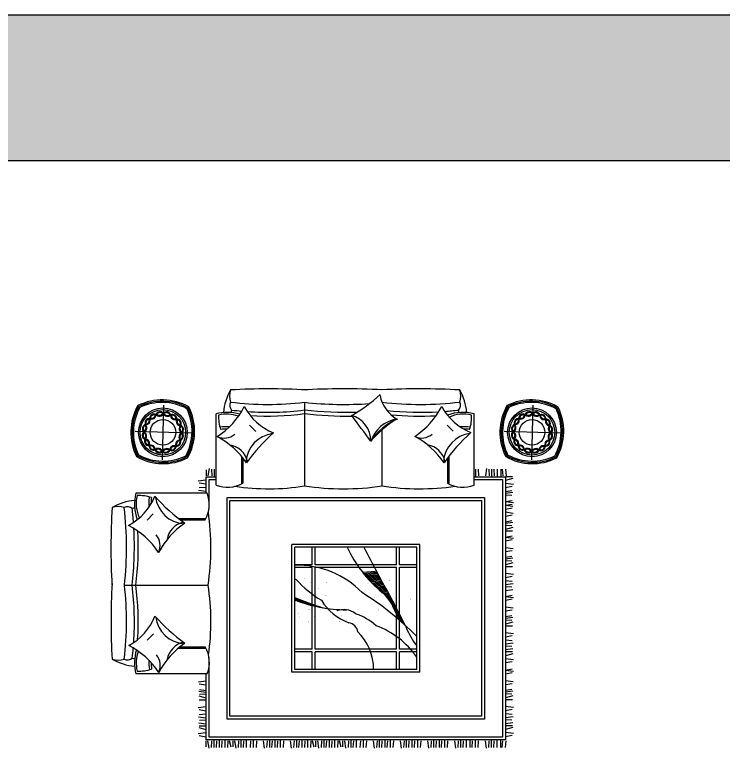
# Model space of a CAD drawing. Header units: millimetres. Extents: x -30782 to 40110, y 35885 to 73818.
# Drawn here: x -5443 to -349, y 68543 to 73818 of the extents above; entities that cross this region are included whole.
import ezdxf

# ---------------------------------------------------------------- set-up
doc = ezdxf.new("R2010")
doc.units = ezdxf.units.MM
doc.layers.add('www.cad-blocks.net', color=7, linetype='Continuous')

# ---------------------------------------------------------------- blocks, each defined once
blk = doc.blocks.new('A$C25EC1EFB')
h = blk.add_hatch()
h.set_pattern_fill('ANSI31', color=256, scale=2.508, angle=580.0000000000001, style=0)
h.set_pattern_definition([(94.99999999999984, (2801.512250582819, 4289.79602251789), (7.93259876143476, 0.6940124639253284), [])])
edge = h.paths.add_edge_path()
edge.add_ellipse((4084.490467177064, -2815.580363917667), major_axis=(-3872.164086890829, 3872.164086890829), ratio=0.9999999999995552, start_angle=340.89961915579806, end_angle=343.1548856703772, ccw=False)
edge.add_ellipse((1486.624568246823, 2293.159848771007), major_axis=(-194.6618757392839, 194.6618757392839), ratio=0.9999999999999246, start_angle=154.9056197196567, end_angle=183.4247301497224, ccw=False)
edge.add_ellipse((1687.117678346121, 1762.501521206774), major_axis=(-206.4950185728816, 206.4950185728816), ratio=0.999999999999898, start_angle=-23.55590952419274, end_angle=5.88660876198841)
edge.add_ellipse((823.8605303866298, 2467.162105106872), major_axis=(-581.4647167234576, 581.4647167234575), ratio=0.9999999999998493, start_angle=171.3363574034982, end_angle=185.736563008402, ccw=False)
edge.add_line((1311.102457978037, 1804.744006331188), (1311.102457978037, 1908.515397835807))
edge.add_ellipse((-1407.416444189095, 7084.924681207202), major_axis=(4134.341428234145, 4134.341428234145), ratio=0.9999999999998351, start_angle=252.7073165240144, end_angle=254.825524966218)
for p, q in [((317.5955949916479, 3231.219981357113), (307.6667150012017, 2827.177484563646)), ((117.9581545735291, 3031.926905659195), (509.9444769496131, 3022.294292298837)), ((631.390173815018, 2887.027849165279), (631.390173815018, 2837.065101766893)), ((645.0795442243489, 2888.982161353262), (659.578070331745, 2837.065101766893)), ((688.1038474819234, 2892.890785729214), (680.5546081906668, 2837.065101766893)), ((701.7933985184081, 2885.073657987356), (710.5281339450539, 2837.065101766893)), ((732.719883734937, 2882.204286455359), (741.0990492122601, 2836.15004242288)), ((744.6795541957126, 2888.067102009249), (751.895255557758, 2836.15004242288)), ((767.9214057730514, 2882.204286455359), (764.7430494098026, 2836.15004242288)), ((804.5489009072135, 2885.073657987356), (813.2836363338665, 2837.065101766893)), ((820.5056566457297, 2892.890785729214), (812.9564173544732, 2837.065101766893)), ((830.489018271599, 2885.073657987356), (839.2237536982593, 2837.065101766893)), ((844.7281230778335, 2890.021414197217), (837.4431630449781, 2836.15004242288)), ((858.8260332672307, 2884.158598643342), (867.5607686938984, 2836.15004242288)), ((894.9755861610774, 2890.936473541231), (887.690626128222, 2837.065101766893)), ((909.0734963504747, 2885.073657987356), (917.8082317771423, 2837.065101766893)), ((949.507840107568, 2883.119345799372), (957.8870055848911, 2837.065101766893)), ((961.4675105683436, 2888.982161353262), (968.683211930389, 2837.065101766893)), ((984.7093621456825, 2883.119345799372), (981.5310057824336, 2837.065101766893)), ((996.6690326064581, 2888.982161353262), (1011.167558713862, 2837.065101766893)), ((1023.822365107089, 2887.027849165279), (1023.822365107097, 2837.065101766893)), ((1059.561252837937, 2885.073657987356), (1068.29598826459, 2837.065101766893)), ((1075.518008576453, 2892.890785729214), (1067.968769285197, 2837.065101766893)), ((1085.501370202323, 2885.073657987356), (1094.236105628983, 2837.065101766893)), ((1149.987938091801, 2890.936473541231), (1142.702978058946, 2837.065101766893)), ((1164.085848281198, 2885.073657987356), (1172.820583707866, 2837.065101766893)), ((1204.520192038291, 2883.119345799372), (1212.899357515615, 2837.065101766893)), ((1216.479862499067, 2888.982161353262), (1223.695563861113, 2837.065101766893)), ((1239.721714076406, 2883.119345799372), (1236.543357713157, 2837.065101766893)), ((1251.681384537182, 2888.982161353262), (1266.179910644585, 2837.065101766893)), ((1278.834717037813, 2887.027849165279), (1278.83471703782, 2837.065101766893)), ((1335.548390704718, 2892.890785729214), (1327.999151413454, 2837.065101766893)), ((1349.237941741218, 2885.073657987356), (1357.972677167871, 2837.065101766893)), ((1384.439463779332, 2885.073657987356), (1381.126233840167, 2837.065101766893)), ((1402.040315111963, 2890.936473541231), (1409.52763688603, 2837.065101766893)), ((1426.2526619992, 2883.119345799372), (1423.074305635952, 2837.065101766893)), ((1443.853513331846, 2888.982161353262), (1451.069214693891, 2837.065101766893)), ((1485.909894853563, 2885.073657987356), (1494.644630280216, 2837.065101766893)), ((1501.866650592079, 2892.890785729214), (1494.317411300823, 2837.065101766893)), ((1511.850012217948, 2885.073657987356), (1520.584747644609, 2837.065101766893)), ((1576.336580107427, 2890.936473541231), (1569.051620074571, 2837.065101766893)), ((1590.434490296824, 2885.073657987356), (1599.169225723492, 2837.065101766893)), ((1630.868834053917, 2883.119345799372), (1639.247999531241, 2837.065101766893)), ((1642.828504514693, 2888.982161353262), (1650.044205876738, 2837.065101766893)), ((1666.070356092032, 2883.119345799372), (1662.891999728783, 2837.065101766893)), ((1678.030026552808, 2888.982161353262), (1692.528552660211, 2837.065101766893)), ((1705.183359053439, 2887.027849165279), (1705.183359053446, 2837.065101766893)), ((1761.897032720344, 2892.890785729214), (1754.34779342908, 2837.065101766893)), ((1775.586583756844, 2885.073657987356), (1784.321319183497, 2837.065101766893)), ((1810.788105794958, 2885.073657987356), (1807.474875855793, 2837.065101766893)), ((1828.388957127589, 2890.936473541231), (1835.876278901656, 2837.065101766893)), ((1852.601304014826, 2883.119345799372), (1849.422947651577, 2837.065101766893)), ((1870.202155347471, 2888.982161353262), (1877.417856709517, 2837.065101766893)), ((1891.714306976255, 2887.027849165279), (1891.714306976255, 2837.065101766893)), ((1905.403677385586, 2888.982161353262), (1919.902203492982, 2837.065101766893)), ((1948.427980643159, 2892.890785729214), (1940.878741351902, 2837.065101766893)), ((1962.117531679643, 2885.073657987356), (1970.852267106289, 2837.065101766893)), ((2015.857572578177, 2885.073657987356), (2024.592308004831, 2837.065101766893)), ((2031.814328316694, 2892.890785729214), (2024.265089025437, 2837.065101766893)), ((2041.797689942563, 2885.073657987356), (2050.532425369223, 2837.065101766893)), ((2106.284257832041, 2890.936473541231), (2098.999297799186, 2837.065101766893)), ((2120.382168021439, 2885.073657987356), (2129.116903448106, 2837.065101766893)), ((2160.816511778532, 2883.119345799372), (2169.195677255855, 2837.065101766893)), ((2172.776182239308, 2888.982161353262), (2179.991883601353, 2837.065101766893)), ((2196.018033816646, 2883.119345799372), (2192.839677453398, 2837.065101766893)), ((2207.977704277422, 2888.982161353262), (2222.476230384826, 2837.065101766893)), ((2235.131036778053, 2887.027849165279), (2235.131036778061, 2837.065101766893)), ((2291.844710444959, 2892.890785729214), (2284.295471153695, 2837.065101766893)), ((2305.534261481458, 2885.073657987356), (2314.268996908111, 2837.065101766893)), ((2340.735783519573, 2885.073657987356), (2337.422553580407, 2837.065101766893)), ((2358.336634852203, 2890.936473541231), (2365.823956626271, 2837.065101766893)), ((2382.548981739441, 2883.119345799372), (2379.370625376192, 2837.065101766893)), ((2400.149833072086, 2888.982161353262), (2407.365534434131, 2837.065101766893)), ((2421.66198470087, 2887.027849165279), (2421.66198470087, 2837.065101766893)), ((2435.351355110201, 2888.982161353262), (2449.849881217597, 2837.065101766893)), ((2478.375658367775, 2892.890785729214), (2470.826419076519, 2837.065101766893)), ((2492.06520940426, 2885.073657987356), (2500.799944830906, 2837.065101766893)), ((577.4890519529235, 2836.936244475415), (625.4976081733639, 2840.249474414588)), ((577.4890519529235, 2813.194849922736), (625.4976081733639, 2816.508079861909)), ((578.4283959861223, 2802.710657647047), (628.3911433845078, 2802.710657647047)), ((631.7592766263715, 2611.384835378944), (631.7592766263642, 2836.15004242288)), ((631.7592766263642, 2836.15004242288), (2524.304554552116, 2836.15004242288)), ((652.659276626373, 2611.384835378944), (652.659276626373, 2815.250042422886)), ((652.659276626373, 2815.250042422886), (2503.404554552122, 2815.250042422886)), ((2503.404554552122, 2815.250042422886), (2503.404554552122, 705.0140680284312)), ((2524.304554552116, 2836.15004242288), (2524.304554552116, 684.1140680284225)), ((2577.635435192373, 2802.710657647047), (2527.672687793987, 2802.710657647047)), ((2578.574779225564, 2836.936244475415), (2530.566223005124, 2840.249474414588)), ((2578.574779225564, 2813.194849922736), (2530.566223005124, 2816.508079861895)), ((577.4890519529235, 2752.144911700663), (625.4976081733639, 2755.458141639836)), ((578.4283959861223, 2775.577635301153), (628.3911433845078, 2775.577635301153)), ((2577.635435192373, 2775.577635301153), (2527.672687793987, 2775.577635301153)), ((2578.574779225564, 2752.144911700663), (2530.566223005124, 2755.458141639836)), ((571.6262363990336, 2699.054774001932), (625.4976081733639, 2691.56745222785)), ((577.4890519529235, 2716.655625334541), (625.4976081733639, 2719.968855273713)), ((578.4283959861223, 2735.993497111231), (628.3911433845078, 2735.993497111231)), ((2577.635435192373, 2735.993497111231), (2527.672687793987, 2735.993497111231)), ((2578.574779225564, 2716.655625334541), (2530.566223005124, 2719.968855273713)), ((2584.437594779462, 2699.054774001932), (2530.566223005124, 2691.56745222785)), ((577.4890519529235, 2640.217478394574), (625.4976081733639, 2643.530708333732)), ((782.2392766263674, 834.594068028433), (782.2392766263674, 2685.670042422884)), ((782.2392766263674, 2685.670042422884), (2373.82455455212, 2685.670042422884)), ((803.1392766263689, 855.4940680284271), (803.1392766263689, 2664.77004242289)), ((803.1392766263689, 2664.77004242289), (2352.924554552119, 2664.770042422875)), ((2352.924554552119, 2664.770042422875), (2352.924554552119, 855.4940680284271)), ((2373.82455455212, 2685.670042422884), (2373.82455455212, 834.594068028433)), ((2578.574779225564, 2640.217478394574), (2530.566223005124, 2643.530708333732)), ((692.3034891433799, 2611.384835378944), (179.5334957905307, 2611.384835378958)), ((578.4283959861223, 2620.426176498651), (628.3911433845078, 2620.426176498651)), ((2577.635435192373, 2620.426176498651), (2527.672687793987, 2620.426176498651)), ((2578.574779225564, 2596.993452898176), (2530.566223005124, 2600.306682837334)), ((2577.635435192373, 2581.514517398078), (2527.672687793987, 2581.514517398078)), ((2577.635435192373, 2555.119914909323), (2527.672687793987, 2555.119914909323)), ((2578.574779225564, 2531.687191308833), (2530.566223005124, 2535.000421248005)), ((2577.635435192373, 2515.5357767194), (2527.672687793987, 2515.5357767194)), ((2578.574779225564, 2496.19790494271), (2530.566223005124, 2499.511134881883)), ((2584.437594779462, 2478.597053610101), (2530.566223005124, 2471.109731836019)), ((2577.635435192373, 2399.968456106821), (2527.672687793987, 2399.968456106821)), ((2578.574779225564, 2419.759758002729), (2530.566223005124, 2423.072987941901)), ((2578.574779225564, 2376.535732506331), (2530.566223005124, 2379.848962445518)), ((2577.635435192373, 2361.056797006248), (2527.672687793987, 2361.056797006248)), ((2577.635435192373, 2321.472658816325), (2527.672687793987, 2321.472658816325)), ((2578.574779225564, 2337.624073405757), (2530.566223005124, 2340.937303344916)), ((2578.574779225564, 2302.134787039635), (2530.566223005124, 2305.448016978808)), ((2584.437594779462, 2284.533935707012), (2530.566223005124, 2277.046613932944)), ((1118.231915589249, 2219.932055225661), (1118.231915589242, 1300.332055225655)), ((2037.831915589246, 2219.932055225647), (1118.231915589249, 2219.932055225661)), ((2037.831915589246, 2219.932055225647), (2037.831915589246, 1300.332055225655)), ((2578.574779225564, 2225.696640099653), (2530.566223005124, 2229.009870038812)), ((2016.931915589244, 2199.032055225638), (1139.131915589243, 2199.032055225638)), ((1139.131915589243, 2199.032055225638), (1139.131915589243, 1321.232055225664)), ((1264.531915589245, 2199.032055225638), (1264.531915589245, 2073.632055225629)), ((1285.431915589246, 2199.032055225638), (1285.431915589246, 2073.632055225629)), ((1870.631915589243, 2199.032055225638), (1870.631915589243, 2073.632055225644)), ((1891.531915589245, 2199.032055225638), (1891.531915589245, 2073.632055225644)), ((2016.931915589244, 2199.032055225638), (2016.931915589244, 1321.23205522565)), ((2577.635435192373, 2205.905338203745), (2527.672687793987, 2205.905338203745)), ((2577.635435192373, 2165.079528967944), (2527.672687793987, 2165.079528967944)), ((2578.574779225564, 2182.472614603255), (2530.566223005124, 2185.785844542428)), ((2577.635435192373, 2125.495390778036), (2527.672687793987, 2125.495390778036)), ((2578.574779225564, 2141.646805367454), (2530.566223005124, 2144.960035306627)), ((1264.531915589245, 2073.632055225629), (1139.131915589243, 2073.632055225644)), ((1870.631915589243, 2073.632055225644), (1285.431915589246, 2073.632055225629)), ((2016.931915589244, 2073.632055225658), (1891.531915589245, 2073.632055225644)), ((2578.574779225564, 2106.157519001346), (2530.566223005124, 2109.470748940505)), ((2584.437594779462, 2088.556667668723), (2530.566223005124, 2081.069345894641)), ((1264.531915589245, 2052.732055225635), (1139.131915589243, 2052.732055225664)), ((1264.531915589245, 2052.732055225635), (1264.531915589245, 1467.532055225653)), ((1870.631915589243, 2052.73205522565), (1285.431915589246, 2052.732055225635)), ((1285.431915589246, 2052.732055225635), (1285.431915589246, 1467.532055225653)), ((1870.631915589243, 2052.73205522565), (1870.631915589243, 1467.532055225653)), ((1891.531915589245, 2052.73205522565), (1891.531915589245, 1467.532055225653)), ((2016.931915589244, 2052.73205522565), (1891.531915589245, 2052.73205522565)), ((2577.635435192373, 2009.928070165442), (2527.672687793987, 2009.928070165442)), ((2578.574779225564, 2029.71937206135), (2530.566223005124, 2033.032602000523)), ((2577.635435192373, 1971.016411064869), (2527.672687793987, 1971.016411064869)), ((2578.574779225564, 1986.495346564967), (2530.566223005124, 1989.80857650414)), ((295.215244063229, 1948.444262769866), (698.1955948366831, 1948.444262769866)), ((2577.635435192373, 1931.432272874947), (2527.672687793987, 1931.432272874947)), ((2578.574779225564, 1947.583687464379), (2530.566223005124, 1950.896917403552)), ((2578.574779225564, 1912.094401098257), (2530.566223005124, 1915.407631037429)), ((2584.437594779454, 1894.493549765633), (2530.566223005124, 1887.006227991566)), ((2577.635435192373, 1815.864952262367), (2527.672687793987, 1815.864952262367)), ((2578.574779225564, 1835.656254158275), (2530.566223005124, 1838.969484097433)), ((2578.574779225564, 1792.432228661877), (2530.566223005124, 1795.74545860105)), ((2577.635435192373, 1765.828830553168), (2527.672687793987, 1765.828830553168)), ((2578.574779225564, 1742.396106952678), (2530.566223005124, 1745.70933689185)), ((2577.635435192373, 1726.244692363245), (2527.672687793987, 1726.244692363245)), ((2578.574779225564, 1706.906820586555), (2530.566223005124, 1710.220050525728)), ((2584.437594779454, 1689.305969253932), (2530.566223005124, 1681.818647479864)), ((2574.666154849634, 1667.793636998009), (2530.566223005124, 1667.793636998009)), ((2576.62046703761, 1655.014366791271), (2530.566223005124, 1642.153109532454)), ((2577.635435192373, 1610.677371750666), (2527.672687793987, 1610.677371750666)), ((2578.574779225564, 1630.468673646574), (2530.566223005124, 1633.781903585732)), ((2578.574779225564, 1587.244648150176), (2530.566223005124, 1590.557878089348)), ((2577.635435192373, 1571.765712650078), (2527.672687793987, 1571.765712650078)), ((2577.635435192373, 1532.18157446017), (2527.672687793987, 1532.18157446017)), ((2578.574779225564, 1548.332989049588), (2530.566223005124, 1551.646218988761)), ((1562.013830635669, 1463.617987770158), (1560.470927201475, 1481.253454721162)), ((1565.849127400865, 1480.689699283357), (1564.688483608976, 1493.955918529544)), ((1569.58961247749, 1498.845113355761), (1568.886649074042, 1506.88002182413)), ((1573.215999468996, 1518.30467450877), (1573.064505181503, 1520.03626213839)), ((2578.574779225564, 1512.84370268348), (2530.566223005124, 1516.156932622638)), ((2584.437594779454, 1495.242851350857), (2530.566223005124, 1487.755529576774)), ((1264.531915589245, 1467.532055225667), (1139.131915589243, 1467.532055225667)), ((1264.531915589245, 1446.632055225658), (1139.131915589243, 1446.632055225658)), ((1264.531915589245, 1446.632055225658), (1264.531915589245, 1321.23205522565)), ((1870.631915589243, 1467.532055225653), (1285.431915589246, 1467.532055225667)), ((1870.631915589243, 1446.632055225658), (1285.431915589246, 1446.632055225658)), ((1285.431915589246, 1446.632055225658), (1285.431915589246, 1321.23205522565)), ((1545.9666700701, 1403.400455801595), (1543.422872825397, 1432.476191356145)), ((1550.066663663807, 1417.446668720506), (1547.710096352946, 1444.382356338589)), ((1554.112776362645, 1432.108743085912), (1551.980974986758, 1456.47534431141)), ((1558.098049746683, 1447.466214001492), (1556.234828786708, 1468.762927025651)), ((1870.631915589243, 1446.632055225658), (1870.631915589243, 1321.23205522565)), ((2016.931915589244, 1467.532055225653), (1891.531915589245, 1467.532055225653)), ((1891.531915589245, 1446.632055225658), (1891.531915589245, 1321.23205522565)), ((2016.931915589244, 1446.632055225658), (1891.531915589245, 1446.632055225658)), ((2574.666154849634, 1473.730519094934), (2530.566223005124, 1473.730519094934)), ((2576.62046703761, 1460.951248888181), (2530.566223005124, 1448.089991629378)), ((2578.574779225564, 1436.405555743484), (2530.566223005124, 1439.718785682657)), ((96.56375242233662, 1391.350530609569), (178.0746753955264, 1391.350530609569)), ((178.0746753955264, 1391.350530609569), (697.7232225588759, 1391.350530609539)), ((1524.828260129872, 1340.466816335822), (1521.762395858636, 1375.50980530923)), ((1529.128590691436, 1352.223167233933), (1526.122610320157, 1386.58168009873)), ((1533.395763262031, 1364.358515703112), (1530.469269874078, 1397.808488191054)), ((1537.626860969483, 1376.906201744794), (1534.801885985626, 1409.195813564198)), ((1541.818491434993, 1389.905000426101), (1539.119938526574, 1420.749601311116)), ((2577.635435192373, 1416.614253847591), (2527.672687793987, 1416.614253847591)), ((2577.635435192373, 1374.823554733659), (2527.672687793987, 1374.823554733659)), ((2578.574779225564, 1393.181530247086), (2530.566223005124, 1396.494760186259)), ((2016.931915589244, 1321.23205522565), (1139.131915589243, 1321.232055225664)), ((1499.866693724727, 1321.232055225664), (1499.773196894175, 1322.300728889044)), ((1505.195571714308, 1321.23205522565), (1504.194793856486, 1332.670998484005)), ((1510.524449703889, 1321.232055225664), (1508.604887871583, 1343.172747367375)), ((1515.85332769347, 1321.232055225664), (1513.003113907138, 1353.810147877557)), ((1520.497301609701, 1329.060544606509), (1517.389086063931, 1364.587610862924)), ((2577.635435192373, 1335.239416543736), (2527.672687793987, 1335.239416543736)), ((2578.574779225564, 1351.390831133169), (2530.566223005124, 1354.704061072342)), ((2578.574779225564, 1315.901544767046), (2530.566223005124, 1319.214774706219)), ((2037.831915589246, 1300.332055225655), (1118.231915589242, 1300.332055225655)), ((2584.437594779454, 1298.300693434438), (2530.566223005124, 1290.813371660341)), ((2577.635435192373, 1219.672095931157), (2527.672687793987, 1219.672095931157)), ((2578.574779225564, 1239.463397827065), (2530.566223005124, 1242.776627766238)), ((2577.635435192373, 1180.760436830569), (2527.672687793987, 1180.760436830569)), ((2578.574779225564, 1196.239372330667), (2530.566223005124, 1199.55260226984)), ((2578.574779225564, 1157.327713230094), (2530.566223005124, 1160.640943169252)), ((2577.635435192373, 1141.176298640661), (2527.672687793987, 1141.176298640661)), ((2578.574779225564, 1121.838426863971), (2530.566223005124, 1125.151656803129)), ((2584.437594779454, 1104.237575531348), (2530.566223005124, 1096.75025375728)), ((2577.635435192373, 1025.608978028082), (2527.672687793987, 1025.608978028082)), ((2578.574779225564, 1045.400279923975), (2530.566223005124, 1048.713509863148)), ((2578.574779225564, 1002.176254427577), (2530.566223005124, 1005.489484366764)), ((2577.635435192373, 975.5728563188677), (2527.672687793987, 975.5728563188677)), ((2578.574779225564, 952.1401327183776), (2530.566223005124, 955.4533626575503)), ((2577.635435192373, 935.9887181289596), (2527.672687793987, 935.9887181289596)), ((2578.574779225564, 916.6508463522696), (2530.566223005124, 919.9640762914278)), ((2584.437594779454, 899.0499950196463), (2530.566223005124, 891.5626732455639)), ((2352.924554552119, 855.4940680284271), (803.1392766263689, 855.4940680284271)), ((2574.666154849634, 877.5376627637233), (2530.566223005124, 877.5376627637233)), ((2576.62046703761, 864.7583925569852), (2530.566223005124, 851.897135298168)), ((2373.82455455212, 834.594068028433), (782.2392766263674, 834.594068028433)), ((2577.635435192373, 820.4213975163657), (2527.672687793987, 820.4213975163657)), ((2578.574779225564, 840.2126994122737), (2530.566223005124, 843.5259293514464)), ((2578.574779225564, 796.9886739158756), (2530.566223005124, 800.3019038550628)), ((692.3034891433799, 755.403141836221), (179.5334957905307, 755.403141836221)), ((578.4283959861223, 741.9256002258699), (628.3911433845078, 741.9256002258699)), ((631.7592766263715, 684.1140680284225), (631.7592766263715, 755.4031418362065)), ((652.6592766263657, 705.0140680284312), (652.6592766263657, 755.403141836221)), ((2577.635435192373, 781.5097384157925), (2527.672687793987, 781.5097384157925)), ((2577.635435192373, 741.9256002258699), (2527.672687793987, 741.9256002258699)), ((2578.574779225564, 758.0770148153024), (2530.566223005124, 761.3902447544606)), ((571.6262363990336, 704.9868771165566), (625.4976081733639, 697.4995553424742)), ((577.4890519529235, 722.5877284491798), (625.4976081733639, 725.9009583883526)), ((860.7261038871166, 705.0140680284312), (652.6592766263657, 705.0140680284312)), ((748.7809110632825, 692.29789009253), (748.7809110632752, 179.5278967396807)), ((1411.721483672338, 178.5414486224836), (1411.72148367236, 698.1899957858186)), ((2503.404554552122, 705.0140680284312), (1932.490745753996, 705.0140680284312)), ((2047.668872445676, 692.7702623703299), (2047.668872445669, 180.0002690174661)), ((2578.574779225564, 722.5877284491798), (2530.566223005124, 725.900958388338)), ((2584.437594779454, 704.9868771165566), (2530.566223005124, 697.4995553424742)), ((581.3976763288538, 683.4745448606336), (625.4976081733639, 683.4745448606336)), ((748.7809110632825, 684.1140680284225), (631.7592766263715, 684.1140680284225)), ((661.4278893405954, 627.3733247221026), (653.8786500493316, 683.1990086844235)), ((675.1174403770947, 635.1904524639613), (683.8521758037405, 683.1990086844235)), ((710.3189624152092, 635.1904524639613), (707.0057324760364, 683.1990086844235)), ((727.9198137478397, 629.3276369100713), (735.4071355219075, 683.1990086844235)), ((2524.304554552116, 684.1140680284225), (2047.668872445676, 684.1140680284225)), ((2106.284257832041, 629.3276369100713), (2098.999297799186, 683.1990086844235)), ((2120.382168021439, 635.1904524639613), (2129.116903448099, 683.1990086844235)), ((2160.816511778532, 637.1447646519446), (2169.195677255848, 683.1990086844235)), ((2172.776182239308, 631.2819490980546), (2179.991883601353, 683.1990086844235)), ((2196.018033816646, 637.1447646519446), (2192.839677453398, 683.1990086844235)), ((2207.977704277422, 631.2819490980546), (2222.476230384818, 683.1990086844235)), ((2235.131036778053, 633.2362612860234), (2235.131036778061, 683.1990086844235)), ((2291.844710444959, 627.3733247221026), (2284.295471153695, 683.1990086844235)), ((2305.534261481458, 635.1904524639613), (2314.268996908111, 683.1990086844235)), ((2340.735783519573, 635.1904524639613), (2337.422553580407, 683.1990086844235)), ((2358.336634852203, 629.3276369100713), (2365.823956626271, 683.1990086844235)), ((2382.548981739441, 637.1447646519446), (2379.370625376192, 683.1990086844235)), ((2400.149833072079, 631.2819490980546), (2407.365534434131, 683.1990086844235)), ((2421.66198470087, 633.2362612860234), (2421.66198470087, 683.1990086844235)), ((2435.351355110193, 631.2819490980546), (2449.849881217597, 683.1990086844235)), ((2478.375658367768, 627.3733247221026), (2470.826419076511, 683.1990086844235)), ((2492.065209404253, 635.1904524639613), (2500.799944830906, 683.1990086844235)), ((2574.666154849634, 683.4745448606336), (2530.566223005124, 683.4745448606336)), ((317.5955949916479, 577.5656340500936), (307.6667150012017, 173.5231372566268)), ((117.9581545735291, 378.2725583521751), (509.9444769496131, 368.6399449918172)), ((1411.721483672338, 97.0305256492793), (1411.721483672338, 178.5414486224836))]:
    blk.add_line(p, q)
at = {"linetype": 'Continuous'}
for p, q in [((260.1263754639749, 2416.008756119314), (304.7479648114258, 2460.672138615999)), ((485.793215835949, 2428.108270674471), (677.7791130337155, 2428.108270674471)), ((497.6695522999962, 2418.947027564289), (677.7791130337155, 2418.947027564289)), ((261.0862426389085, 996.092857266216), (305.7078319863813, 1040.75623976293)), ((484.9045735572308, 938.6797065407081), (677.7791130337155, 938.6797065407081)), ((496.0354289729821, 947.8409496508757), (677.7791130337155, 947.8409496508757)), ((932.057475767755, 485.7876167851136), (932.0574757677623, 677.7735139828656)), ((941.2187188779444, 497.6639532491608), (941.2187188779517, 677.7735139828656)), ((1855.231064631016, 496.5022021999393), (1855.231064631016, 678.2458862606654)), ((1864.392307741191, 485.3713467841808), (1864.392307741191, 678.2458862606654)), ((944.1569903229192, 260.1207764131323), (899.4936078262272, 304.7423657605905)), ((1806.979157015698, 261.5530158658585), (1762.315774518969, 306.1746052133312))]:
    blk.add_line(p, q, dxfattribs=at)
at = {"const_width": 2.09}
for points in [[(1511.151005801041, 2155.427417849518, -1), (1511.151005801041, 2153.337417849521, -1)], [(1749.963977974703, 2129.419879811459, -1), (1749.963977974703, 2127.329879811463, -1)], [(1378.464403896922, 2001.982938292022, -1), (1378.464403896922, 1999.892938292025, -1)], [(1378.464403896922, 2000.937938292023, -1), (1378.464403896922, 1998.847938292027, -1)], [(1472.141222166467, 1950.101574691951, -1), (1472.141222166467, 1948.011574691955, -1)], [(1589.664228032883, 1926.272639169089, -1), (1589.664228032883, 1924.182639169077, -1)], [(1396.649697045645, 1848.538458734525, -1), (1396.649697045645, 1846.448458734529, -1)], [(1498.485842016862, 1893.112440112549, -1), (1498.485842016862, 1891.022440112552, -1)], [(1677.799055322534, 1835.246250902906, -1), (1677.799055322534, 1833.15625090291, -1)], [(1661.635412078193, 1692.493220240234, -1), (1661.635412078193, 1690.403220240223, -1)], [(1682.418605074026, 1710.698501999876, -1), (1682.418605074026, 1708.608501999865, -1)], [(1632.519993189891, 1660.01154033171, -1), (1632.519993189891, 1657.921540331714, -1)], [(1672.027005685612, 1645.679651771738, -1), (1672.027005685612, 1643.589651771741, -1)], [(1390.689109610934, 1549.797216376151, -1), (1390.689109610934, 1547.707216376155, -1)], [(1484.978268723158, 1546.850996961155, -1), (1484.978268723158, 1544.760996961159, -1)], [(1435.398901256181, 1495.038386561348, -1), (1435.398901256181, 1492.948386561351, -1)], [(1519.878047569999, 1513.762184183615, -1), (1519.878047569999, 1511.672184183619, -1)], [(1394.744337709579, 1434.839303017281, -1), (1394.744337709579, 1432.74930301727, -1)], [(1587.165183262217, 1425.044445944841, -1), (1587.165183262217, 1422.954445944844, -1)], [(1638.254319235255, 1463.626875239403, -1), (1638.254319235255, 1461.536875239392, -1)], [(1365.392005141164, 1392.394905260015, -1), (1365.392005141164, 1390.304905260018, -1)], [(1675.222175186444, 1421.779486743348, -1), (1675.222175186444, 1419.689486743351, -1)], [(1675.788258493603, 1422.657879986356, -1), (1675.788258493603, 1420.567879986345, -1)], [(1370.896625781812, 1333.067117625229, -1), (1370.896625781812, 1330.977117625232, -1)], [(1613.584636758898, 1347.361959619193, -1), (1613.584636758898, 1345.271959619196, -1)], [(1639.675595830262, 1353.891867756152, -1), (1639.675595830262, 1351.801867756156, -1)]]:
    blk.add_lwpolyline(points, format="xyb", close=True, dxfattribs=at)
for centre, radius in [((312.7783746963923, 3027.233248900498), 175.3148329503735), ((312.7783746963923, 3027.233248900498), 163.2405281737083), ((312.7783746963923, 3027.233248900498), 91.75760778478207), ((312.7783746963923, 3027.233248900498), 91.75760778478207), ((312.7783746963923, 373.5789015934788), 175.3148329503735), ((312.7783746963923, 373.5789015934788), 163.2405281737083), ((312.7783746963923, 373.5789015934788), 91.75760778478207), ((312.7783746963923, 373.5789015934788), 91.75760778478207)]:
    blk.add_circle(centre, radius)
for centre, radius, start, end in [((304.5060052362624, 2865.501903824777), 389.4856216215981, 60.51981844412024, 116.664792315698), ((468.7739130891368, 3021.890057497432), 389.4856216216182, 150.5198184440689, 206.6647923151856), ((292.7483643607866, 3142.924906735971), 32.81996572270785, 41.65706611607042, 157.9877419721566), ((292.7483643607866, 3142.924906735971), 27.09223599297813, 49.53860713232503, 150.106200956097), ((338.5463388277367, 3141.783556762537), 32.81996572270785, 19.15706611564963, 135.4877419728042), ((346.1448848678137, 3175.562546198875), 32.81996572270785, 199.1570661156496, 315.4877419728042), ((338.5463388277367, 3141.783556762537), 27.09223599297813, 27.03860713130998, 127.6062009564518), ((148.1178515636002, 3029.769811677652), 389.4856216216128, 330.5198184440689, 26.66479231518558), ((216.8086627786706, 3094.876248547203), 32.81996572270785, 86.65706611574215, 202.9877419731066), ((188.5087834891474, 3114.823049329723), 32.81996572270785, 266.6570661157422, 22.98774197310666), ((216.8086627786706, 3094.876248547203), 27.09223599297813, 94.53860713211644, 195.1062009565991), ((188.5087834891474, 3114.823049329723), 27.09223599297813, 274.5386071321165, 15.10620095659911), ((249.9997773948071, 3126.453250551473), 32.81996572270785, 64.15706611601946, 180.4877419729195), ((231.4874083348714, 3155.711586475598), 32.81996572270785, 244.1570661160195, 0.4877419729194888), ((249.9997773948071, 3126.453250551473), 27.09223599297813, 72.0386071320924, 172.6062009563628), ((231.4874083348714, 3155.711586475598), 27.09223599297813, 252.0386071320924, 352.6062009563628), ((286.8418459047189, 3177.040461384684), 32.81996572270785, 221.6570661160704, 337.9877419721565), ((286.8418459047189, 3177.040461384684), 27.09223599297813, 229.5386071323251, 330.106200956097), ((346.1448848678137, 3175.562546198875), 27.09223599297813, 207.03860713131, 307.6062009564517), ((400.3681751255808, 3151.502840107794), 32.81996572270785, 176.6570661157543, 292.9877419724642), ((380.4213743429809, 3123.202960818257), 32.81996572270785, 356.6570661157543, 112.9877419724641), ((380.4213743429809, 3123.202960818257), 27.09223599297813, 4.538607132124712, 105.1062009564985), ((400.3681751255808, 3151.502840107794), 27.09223599297813, 184.5386071321247, 285.1062009564985), ((441.2567122714627, 3108.524215261983), 32.81996572270785, 154.1570661158802, 270.4877419729204), ((411.9983763473301, 3090.011846202084), 32.81996572270785, 334.1570661158802, 90.48774197292038), ((441.2567122714627, 3108.524215261983), 27.09223599297813, 162.0386071315967, 262.6062009563761), ((411.9983763473301, 3090.011846202084), 27.09223599297813, 342.0386071315967, 82.60620095637617), ((198.228066834361, 3053.001213031959), 32.81996572270785, 109.1570661156154, 225.4877419725107), ((198.228066834361, 3053.001213031959), 27.09223599297813, 117.0386071317287, 217.6062009569093), ((164.4490773980597, 3060.599759072014), 32.81996572270785, 289.1570661156155, 45.48774197251071), ((164.4490773980597, 3060.599759072014), 27.09223599297813, 297.0386071317287, 37.60620095690924), ((462.5855871805707, 3053.169777692201), 32.81996572270785, 131.6570661153347, 247.9877419725821), ((462.5855871805707, 3053.169777692201), 27.09223599297813, 139.5386071315111, 240.1062009565103), ((428.4700325318499, 3047.263259236141), 32.81996572270785, 311.6570661153347, 67.9877419725821), ((428.4700325318499, 3047.263259236141), 27.09223599297813, 319.5386071315111, 60.10620095651037), ((197.0867168608984, 3007.203238564958), 32.81996572270785, 131.6570661153347, 247.9877419725821), ((197.0867168608984, 3007.203238564958), 27.09223599297813, 139.5386071315111, 240.1062009565103), ((162.9711622121777, 3001.296720108883), 32.81996572270785, 311.6570661153347, 67.9877419725821), ((162.9711622121777, 3001.296720108883), 27.09223599297813, 319.5386071315111, 60.10620095651037), ((461.1076719946304, 2993.866738729143), 32.81996572270785, 109.1570661156154, 225.4877419725107), ((461.1076719946304, 2993.866738729143), 27.09223599297813, 117.0386071317287, 217.6062009569093), ((427.3286825583218, 3001.465284769183), 32.81996572270785, 289.1570661156155, 45.48774197251071), ((427.3286825583218, 3001.465284769183), 27.09223599297813, 297.0386071317287, 37.60620095690924), ((213.5583730454182, 2964.454651598957), 32.81996572270785, 154.1570661158802, 270.4877419729204), ((184.3000371212856, 2945.942282539014), 32.81996572270785, 334.1570661158802, 90.48774197292038), ((213.5583730454182, 2964.454651598957), 27.09223599297813, 162.0386071315967, 262.6062009563761), ((184.3000371212856, 2945.942282539014), 27.09223599297813, 342.0386071315967, 82.60620095637617), ((437.0479659035136, 2939.643448471506), 32.81996572270785, 86.65706611574215, 202.9877419731066), ((408.7480866139831, 2959.590249254084), 32.81996572270785, 266.6570661157422, 22.98774197310666), ((437.0479659035136, 2939.643448471506), 27.09223599297813, 94.53860713211644, 195.1062009565991), ((408.7480866139831, 2959.590249254084), 27.09223599297813, 274.5386071321165, 15.10620095659911), ((245.1353750497019, 2931.2635369829), 32.81996572270785, 176.6570661157543, 292.9877419724642), ((225.1885742671675, 2902.963657693363), 32.81996572270785, 356.6570661157543, 112.9877419724641), ((225.1885742671675, 2902.963657693363), 27.09223599297813, 4.538607132124712, 105.1062009564985), ((245.1353750497019, 2931.2635369829), 27.09223599297813, 184.5386071321247, 285.1062009564985), ((279.4118645249127, 2878.903951602297), 32.81996572270785, 19.15706611564963, 135.4877419728042), ((287.0104105649825, 2912.682941038634), 32.81996572270785, 199.1570661156496, 315.4877419728042), ((279.4118645249127, 2878.903951602297), 27.09223599297813, 27.03860713130998, 127.6062009564518), ((338.7149034880658, 2877.426036416531), 32.81996572270785, 41.65706611607042, 157.9877419721566), ((338.7149034880658, 2877.426036416531), 27.09223599297813, 49.53860713232503, 150.106200956097), ((394.0693410578406, 2898.754911325472), 32.81996572270785, 64.15706611601946, 180.4877419729195), ((375.5569719979121, 2928.013247249612), 32.81996572270785, 244.1570661160195, 0.4877419729194888), ((394.0693410578406, 2898.754911325472), 27.09223599297813, 72.0386071320924, 172.6062009563628), ((375.5569719979121, 2928.013247249612), 27.09223599297813, 252.0386071320924, 352.6062009563628), ((287.0104105649825, 2912.682941038634), 27.09223599297813, 207.03860713131, 307.6062009564517), ((332.8083850320272, 2911.541591065259), 32.81996572270785, 221.6570661160704, 337.9877419721565), ((332.8083850320272, 2911.541591065259), 27.09223599297813, 229.5386071323251, 330.106200956097), ((312.3857594164747, 3186.157965350321), 389.4856216216215, 240.5198184441202, 296.664792315698), ((-66.97791102347219, 2741.235739154399), 411.4538102731095, 297.9946594870945, 338.1762138793085), ((485.6849424807897, 2530.614528687969), 316.6268320175827, 165.2207135339349, 200.5803261067808), ((1283.508809838853, 3449.962053271382), 1296.354628148881, 221.6592367374925, 234.5116366288277), ((480.3582111107698, 2530.614528687969), 226.8141162345917, 330.506127768573, 20.86136247484521), ((195.6843466176888, 2185.033945401934), 372.842184662441, 93.92554538864675, 120.1803651628055), ((4996.65887399418, 2220.360220203445), 4996.658984712837, 176.7074856531787, 183.1195518594664), ((-2360.095909598071, 2220.36177111102), 2472.008696990425, 353.6847648439718, 6.666476208462051), ((-1103.410099498577, 2219.652800483374), 1821.904813317624, 351.4391390897871, 8.07806386477066), ((-122.8084356441159, 1883.397110391328), 553.6612235346786, 32.89311831868918, 63.277755047611), ((872.457620158626, 1897.897328879502), 602.6484764389724, 124.5216399525099, 151.6492334142083), ((3333.68451552435, 627.3607967675853), 2209.541648790861, 134.6725360764692, 147.7436105193565), ((2287.848786312694, 1688.392912899486), 624.2670274309789, 125.1781643370385, 159.5766212149077), ((1462.653166443046, 2709.567626046373), 640.2705249755662, 292.8904712152515, 307.0626715443762), ((4084.490467176722, -2815.580363917798), 5476.066967415319, 115.6772969660199, 118.1548856704495), ((1486.624568246802, 2293.159848771022), 275.2934647474958, 289.9056197197872, 318.4247301496574), ((-0.6177152241561998, 2184.48465062114), 253.9477150983728, 280.7511909839713, 329.0494423525058), ((908.7840328066177, 2490.587393829039), 818.7709283277208, 212.2985283174918, 229.5205449398777), ((-2476.242387987366, 8989.86383017015), 8031.077363206627, 296.7547849003873, 299.6814985470403), ((1687.117678346143, 1762.501521206774), 292.0280558282651, 111.4440904757719, 140.8866087620124), ((5189.15042258727, 1671.336334253319), 5189.150533471169, 176.9388687943686, 183.2308528880728), ((-839.4520402920298, 1128.346231058596), 1194.536584156627, 30.28757816154475, 42.47600852879705), ((-1180.980868497192, 1671.490592317998), 1899.475589715449, 351.5189182688073, 8.383916999333403), ((751.7750952702208, 2534.062472635524), 920.4881034674245, 294.8861636343854, 320.3521788954757), ((2051.740526511305, 1602.642054351665), 462.5051862275706, 138.9735804164881, 160.2295429731453), ((-2542.961442119571, 1676.42080975687), 2654.87444461591, 353.8359141254732, 3.941589238157162), ((6758.791727714808, -6953.703300457077), 10887.73917538406, 125.8822296803706, 127.0946183806769), ((2014.166362558564, 1518.11684064872), 370.3125627779616, 89.60713639418468, 136.3509345096815), ((1916.655318256047, 1341.313739382756), 648.3552410927683, 134.1383379809644, 181.6847040310654), ((1726.67177394053, 1673.30152591681), 139.6326613666137, 142.0948538523169, 200.8895128689713), ((1752.222980010354, 1704.369846744921), 69.61106324809847, 94.95105755802923, 174.8766543317414), ((576.7142338831854, 1693.940106953196), 1011.861440092256, 338.386783207812, 0.001091743039890851), ((1322.831429736014, 1838.987718223034), 381.1559142689087, 301.1293017828129, 340.1644872338225), ((792.9020607460498, 1960.337764563381), 853.7319657820957, 312.6112985239825, 328.3781661717325), ((-408.4163850434979, 2142.027900565321), 2076.810081976652, 336.720335489885, 342.6666348099279), ((4495.264646208692, 1131.636235892503), 4495.264757303411, 176.5286646489921, 183.4713353510079), ((-2103.057569686191, 1131.043567661029), 2214.970355475213, 352.9568681005381, 6.749091233589737), ((-903.4661616481953, 1132.604370050169), 1621.960856402422, 351.4376268635095, 9.179428766552546), ((1307.752931048004, 1350.181809599417), 65.70312471435534, 333.8568999860387, 343.9551289370007), ((-66.01804384855313, 1321.319840301301), 411.4538102731095, 297.9946594870945, 338.1762138793085), ((1284.46867701378, 2030.046154418269), 1296.354628148881, 221.6592367374925, 234.5116366288277), ((-121.8485684691896, 463.4812115382447), 553.6612235346786, 32.89311831868918, 63.277755047611), ((873.4174873335451, 477.9814300264043), 602.6484764389724, 124.5216399525099, 151.6492334142083), ((485.6849424807824, 836.1734485271663), 316.6268320175827, 163.4758498436011, 194.7792864660651), ((480.3582111107626, 836.1734485271663), 226.8141162345917, 339.1386375251548, 29.49387223142695), ((195.6843466176888, 1181.754031813245), 372.842184662441, 239.8196348371945, 266.0744546113532), ((829.5512177542569, 480.3526120599345), 226.8141162345917, 60.50612776871507, 110.8613624749055), ((1140.512945958866, -1103.415698549412), 1821.904813317624, 81.43913909021488, 98.0780638646821), ((1670.467644231738, -902.9993884212236), 1621.960856402422, 81.43762686347847, 99.17942876656919), ((1966.898565754724, 480.8249843377198), 226.8141162345917, 69.13863752509452, 119.4938722312849), ((304.5060052362624, 211.8475565177578), 389.4856216215981, 60.51981844412024, 116.664792315698), ((468.7739130891368, 368.2357101904126), 389.4856216216182, 150.5198184440689, 206.6647923151856), ((148.1178515636002, 376.1154643706323), 389.4856216216128, 330.5198184440689, 26.66479231518558), ((-89.79630682914103, 1283.503210788018), 1296.354628148881, 311.6592367379425, 324.5116366281615), ((1462.268417562738, 872.4520211077979), 602.6484764389724, 214.5216399527676, 241.6492334140671), ((773.0258598636301, 1284.93545024073), 1296.354628148881, 311.6592367379425, 324.5116366281615), ((2325.0905842555, 873.8842605605096), 602.6484764389724, 214.5216399527676, 241.6492334140671), ((249.9997773948071, 472.798903244453), 32.81996572270785, 64.15706611601946, 180.4877419729195), ((231.4874083348714, 502.0572391685782), 32.81996572270785, 244.1570661160195, 0.4877419729194888), ((249.9997773948071, 472.798903244453), 27.09223599297813, 72.0386071320924, 172.6062009563628), ((231.4874083348714, 502.0572391685782), 27.09223599297813, 252.0386071320924, 352.6062009563628), ((292.7483643607866, 489.2705594289509), 32.81996572270785, 41.65706611607042, 157.9877419721566), ((286.8418459047189, 523.3861140776644), 32.81996572270785, 221.6570661160704, 337.9877419721565), ((292.7483643607866, 489.2705594289509), 27.09223599297813, 49.53860713232503, 150.106200956097), ((286.8418459047189, 523.3861140776644), 27.09223599297813, 229.5386071323251, 330.106200956097), ((338.5463388277367, 488.1292094555174), 32.81996572270785, 19.15706611564963, 135.4877419728042), ((346.1448848678137, 521.9081988918551), 32.81996572270785, 199.1570661156496, 315.4877419728042), ((338.5463388277367, 488.1292094555174), 27.09223599297813, 27.03860713130998, 127.6062009564518), ((346.1448848678137, 521.9081988918551), 27.09223599297813, 207.03860713131, 307.6062009564517), ((400.3681751255808, 497.8484928007747), 32.81996572270785, 176.6570661157543, 292.9877419724642), ((380.4213743429809, 469.5486135112369), 32.81996572270785, 356.6570661157543, 112.9877419724641), ((380.4213743429809, 469.5486135112369), 27.09223599297813, 4.538607132124712, 105.1062009564985), ((400.3681751255808, 497.8484928007747), 27.09223599297813, 184.5386071321247, 285.1062009564985), ((198.228066834361, 399.3468657249396), 32.81996572270785, 109.1570661156154, 225.4877419725107), ((198.228066834361, 399.3468657249396), 27.09223599297813, 117.0386071317287, 217.6062009569093), ((164.4490773980597, 406.9454117649948), 32.81996572270785, 289.1570661156155, 45.48774197251071), ((164.4490773980597, 406.9454117649948), 27.09223599297813, 297.0386071317287, 37.60620095690924), ((216.8086627786706, 441.2219012401838), 32.81996572270785, 86.65706611574215, 202.9877419731066), ((188.5087834891474, 461.1687020227037), 32.81996572270785, 266.6570661157422, 22.98774197310666), ((216.8086627786706, 441.2219012401838), 27.09223599297813, 94.53860713211644, 195.1062009565991), ((188.5087834891474, 461.1687020227037), 27.09223599297813, 274.5386071321165, 15.10620095659911), ((441.2567122714627, 454.8698679549634), 32.81996572270785, 154.1570661158802, 270.4877419729204), ((411.9983763473301, 436.3574988950641), 32.81996572270785, 334.1570661158802, 90.48774197292038), ((441.2567122714627, 454.8698679549634), 27.09223599297813, 162.0386071315967, 262.6062009563761), ((411.9983763473301, 436.3574988950641), 27.09223599297813, 342.0386071315967, 82.60620095637617), ((462.5855871805707, 399.5154303851814), 32.81996572270785, 131.6570661153347, 247.9877419725821), ((428.4700325318499, 393.6089119291209), 32.81996572270785, 311.6570661153347, 67.9877419725821), ((197.0867168608984, 353.5488912579385), 32.81996572270785, 131.6570661153347, 247.9877419725821), ((197.0867168608984, 353.5488912579385), 27.09223599297813, 139.5386071315111, 240.1062009565103), ((162.9711622121777, 347.6423728018635), 32.81996572270785, 311.6570661153347, 67.9877419725821), ((162.9711622121777, 347.6423728018635), 27.09223599297813, 319.5386071315111, 60.10620095651037), ((461.1076719946304, 340.2123914221229), 32.81996572270785, 109.1570661156154, 225.4877419725107), ((462.5855871805707, 399.5154303851814), 27.09223599297813, 139.5386071315111, 240.1062009565103), ((427.3286825583218, 347.8109374621636), 32.81996572270785, 289.1570661156155, 45.48774197251071), ((428.4700325318499, 393.6089119291209), 27.09223599297813, 319.5386071315111, 60.10620095651037), ((213.5583730454182, 310.8003042919372), 32.81996572270785, 154.1570661158802, 270.4877419729204), ((184.3000371212856, 292.2879352319942), 32.81996572270785, 334.1570661158802, 90.48774197292038), ((213.5583730454182, 310.8003042919372), 27.09223599297813, 162.0386071315967, 262.6062009563761), ((184.3000371212856, 292.2879352319942), 27.09223599297813, 342.0386071315967, 82.60620095637617), ((437.0479659035136, 285.9891011644868), 32.81996572270785, 86.65706611574215, 202.9877419731066), ((408.7480866139831, 305.9359019470648), 32.81996572270785, 266.6570661157422, 22.98774197310666), ((461.1076719946304, 340.2123914221229), 27.09223599297813, 117.0386071317287, 217.6062009569093), ((427.3286825583218, 347.8109374621636), 27.09223599297813, 297.0386071317287, 37.60620095690924), ((1476.768636050912, -122.814034694944), 553.6612235346786, 122.8931183194097, 153.2777550472848), ((2339.59080274366, -121.3817952422323), 553.6612235346786, 122.8931183194097, 153.2777550472848), ((245.1353750497019, 277.6091896758808), 32.81996572270785, 176.6570661157543, 292.9877419724642), ((225.1885742671675, 249.309310386343), 32.81996572270785, 356.6570661157543, 112.9877419724641), ((225.1885742671675, 249.309310386343), 27.09223599297813, 4.538607132124712, 105.1062009564985), ((245.1353750497019, 277.6091896758808), 27.09223599297813, 184.5386071321247, 285.1062009564985), ((394.0693410578406, 245.1005640184521), 32.81996572270785, 64.15706611601946, 180.4877419729195), ((375.5569719979121, 274.358899942592), 32.81996572270785, 244.1570661160195, 0.4877419729194888), ((394.0693410578406, 245.1005640184521), 27.09223599297813, 72.0386071320924, 172.6062009563628), ((375.5569719979121, 274.358899942592), 27.09223599297813, 252.0386071320924, 352.6062009563628), ((437.0479659035136, 285.9891011644868), 27.09223599297813, 94.53860713211644, 195.1062009565991), ((408.7480866139831, 305.9359019470648), 27.09223599297813, 274.5386071321165, 15.10620095659911), ((618.9300072878341, -66.98351007430028), 411.4538102731095, 27.99465948751157, 68.1762138793665), ((1481.752173980598, -65.55127062158863), 411.4538102731095, 27.99465948751157, 68.1762138793665), ((279.4118645249127, 225.2496042952771), 32.81996572270785, 19.15706611564963, 135.4877419728042), ((287.0104105649825, 259.0285937316148), 32.81996572270785, 199.1570661156496, 315.4877419728042), ((279.4118645249127, 225.2496042952771), 27.09223599297813, 27.03860713130998, 127.6062009564518), ((287.0104105649825, 259.0285937316148), 27.09223599297813, 207.03860713131, 307.6062009564517), ((338.7149034880658, 223.7716891095115), 32.81996572270785, 41.65706611607042, 157.9877419721566), ((332.8083850320272, 257.8872437582395), 32.81996572270785, 221.6570661160704, 337.9877419721565), ((338.7149034880658, 223.7716891095115), 27.09223599297813, 49.53860713232503, 150.106200956097), ((332.8083850320272, 257.8872437582395), 27.09223599297813, 229.5386071323251, 330.106200956097), ((312.3857594164747, 532.5036180433017), 389.4856216216215, 240.5198184441202, 296.664792315698), ((829.5512177542569, 485.6793434299543), 316.6268320175827, 255.2207135339615, 290.5803261072686), ((1175.131801040307, 195.6787475668607), 372.842184662441, 183.9255453890698, 210.1803651628055), ((1966.898565754724, 486.1517157077396), 316.6268320175827, 253.4758498435309, 284.7792864660386), ((1621.317982468661, 196.151119844646), 372.842184662441, 329.8196348371945, 356.0744546109302), ((1139.803975331213, -2360.101508648899), 2472.008696990425, 83.68476484354599, 96.66647620806009), ((1672.028446620878, -2102.590796459226), 2214.970355475213, 82.95686810056368, 96.74909123360197), ((1139.805526238788, 4996.653274943332), 4996.658984712837, 266.7074856531846, 273.1195518594664), ((1671.435778389403, 4495.731419435651), 4495.264757303411, 266.5286646494081, 273.4713353505918)]:
    blk.add_arc(centre, radius, start, end)
at = {"linetype": 'Continuous'}
for centre, radius, start, end in [((304.5060052362624, 2865.501903824777), 380.3212540540306, 60.94048126723747, 116.2441294929665), ((304.5060052362624, 2865.501903824777), 371.156886486463, 61.38295794671981, 115.8016528138426), ((468.7739130891368, 3021.890057497432), 380.3212540540507, 150.940481267197, 206.2441294932469), ((468.7739130891368, 3021.890057497432), 371.1568864864831, 151.3829579460627, 205.8016528138911), ((148.1178515636002, 3029.769811677652), 371.1568864864776, 331.3829579460627, 25.80165281389105), ((148.1178515636002, 3029.769811677652), 380.3212540540452, 330.940481267197, 26.24412949324692), ((312.3857594164747, 3186.157965350321), 380.321254054054, 240.9404812672375, 296.2441294929664), ((312.3857594164747, 3186.157965350321), 371.1568864864865, 241.3829579467198, 295.8016528138426), ((418.6501303724453, 2535.610501958414), 237.4397884308417, 166.1700435477292, 205.7780897744892), ((204.339334419632, 2318.693444448676), 274.156688468779, 71.51504750021564, 93.39711909964328), ((497.8312535542154, 2538.16598036026), 225.8008880027097, 168.6738781631475, 187.0247756611674), ((598.0274163895829, 2538.727136571622), 309.3592482736565, 172.5749152310043, 180.8047485918571), ((540.2630908703159, 2611.491247017526), 221.9945356540506, 187.5079417690746, 265.9655471801888), ((51.72331663881232, 2379.511204224975), 135.0162301971975, 71.21591897210322, 108.7840810278968), ((117.6290057528549, 2460.596579721278), 51.84314058293742, 47.65613945501248, 115.6360597975106), ((170.0372764724398, 2463.430468606362), 39.55947945866067, 89.66938794367343, 116.2356847377325), ((-2188.900113372523, 2225.452933450542), 2357.364478536592, 4.231825415872696, 6.661489045370559), ((554.2118058471042, 2252.446735564743), 152.6841219625501, 102.5229511726574, 171.0221639720541), ((-2188.900113372523, 2225.452933450542), 2357.364478536592, 354.1380716214208, 3.186339755773679), ((-1934.092949295291, 2222.16245300974), 2130.205316173485, 354.3366119699191, 3.122340433890638), ((236.6502300063748, 2234.140918228608), 116.724496395002, 334.6012084837302, 40.54519748807014), ((605.8689457633682, 2221.784951912334), 421.3897690928941, 202.7175797507866, 237.1449020849582), ((453.6099681309151, 2096.170622020225), 240.7975200416083, 190.0700186547298, 251.513634063623), ((371.9425472902603, 1681.276073594003), 186.5981164301189, 88.3676044124178, 165.4240521520288), ((-2506.397899627385, 1689.565239908428), 2674.862814158766, 353.5989091821727, 1.753625510809247), ((-2326.042400942924, 1692.457594399231), 2522.155386940687, 353.1433999362063, 0.9352784211903267), ((-1942.059593270771, 1126.570840005043), 2110.523956920629, 356.0103517824921, 7.207139134266309), ((-1679.127574485507, 1131.881667123445), 1875.239794821453, 355.979905590025, 7.953287269012241), ((541.2229580452349, 1191.575348164413), 221.9945356540506, 187.5079417690746, 265.9655471801888), ((555.1716730220232, 832.530836711645), 152.6841219625501, 102.5229511726574, 171.0221639720541), ((-1942.059593270771, 1126.570840005043), 2110.523956920629, 352.959262168444, 354.9261967154591), ((418.6501303724381, 831.1774752567508), 237.4397884308417, 159.0286918999472, 193.8299564522708), ((51.72331663881232, 987.2767729902043), 135.0162301971975, 251.2159189721032, 288.7840810278967), ((117.6290057528549, 906.191397493887), 51.84314058293742, 244.3639402024894, 312.3438605449875), ((170.0372764724325, 903.3575086087876), 39.55947945866067, 243.7643152622675, 270.3306120563266), ((497.8312535542154, 828.6219968549049), 225.8008880027097, 174.2072358022056, 191.3261218368525), ((237.6100971813012, 814.2250193755099), 116.724496395002, 334.6012084837302, 40.54519748807014), ((598.0274163895756, 828.0608406435422), 309.3592482736565, 178.732558296228, 187.4250847689957), ((204.339334419632, 1048.094532766489), 274.156688468779, 266.6028809003567, 288.4849524997844), ((304.5060052362624, 211.8475565177578), 380.3212540540306, 60.94048126723747, 116.2441294929665), ((304.5060052362624, 211.8475565177578), 371.156886486463, 61.38295794671981, 115.8016528138426), ((468.7739130891368, 368.2357101904126), 380.3212540540507, 150.940481267197, 206.2441294932469), ((468.7739130891368, 368.2357101904126), 371.1568864864831, 151.3829579460627, 205.8016528138911), ((148.1178515636002, 376.1154643706323), 371.1568864864776, 331.3829579460627, 25.80165281389105), ((148.1178515636002, 376.1154643706323), 380.3212540540452, 330.940481267197, 26.24412949324692), ((748.6744994247147, 540.2574918194805), 221.9945356540506, 277.5079417686749, 355.9655471801815), ((1107.71901087749, 554.2062067962761), 152.6841219625501, 192.5229511730869, 261.0221639720215), ((1611.496666117486, 541.6897312721921), 221.9945356540506, 277.5079417686749, 355.9655471801815), ((1970.54117757026, 555.6384462489732), 152.6841219625501, 192.5229511730869, 261.0221639720215), ((1126.024828213625, 236.6446309555395), 116.724496395002, 64.60120848363607, 130.5451974888049), ((1988.846994906402, 238.0768704082657), 116.724496395002, 64.60120848363607, 130.5451974888049), ((1041.47230199355, 204.3337353688039), 274.156688468779, 161.5150475002156, 183.3971191000656), ((821.9997660819736, 497.8256545033873), 225.8008880027097, 258.6738781626161, 277.0247756611928), ((821.4386098706109, 598.0218173387475), 309.3592482736565, 262.5749152314042, 270.8047485918586), ((1974.450017426992, 498.2980267811872), 225.8008880027097, 264.2072358022266, 281.3261218373839), ((1975.011173638355, 598.4941896165474), 309.3592482736565, 268.7325582962258, 277.4250847685958), ((1754.977481515411, 204.8061076465892), 274.156688468779, 356.6028808999343, 18.48495249978436), ((312.3857594164747, 532.5036180433017), 380.321254054054, 240.9404812672375, 296.2441294929664), ((312.3857594164747, 532.5036180433017), 371.1568864864865, 241.3829579467198, 295.8016528138426), ((824.5552444838122, 418.6445313216027), 237.4397884308417, 256.1700435482352, 295.7780897744407), ((896.7352778358709, 170.0316774215971), 39.55947945866067, 179.6693879436746, 206.2356847376864), ((1134.712812991691, -2188.905712423344), 2357.364478536592, 94.23182541585733, 96.66148904496856), ((1134.712812991691, -2188.905712423344), 2357.364478536592, 83.25170869535147, 93.18633975577369), ((1138.003293432486, -1934.098548346105), 2130.205316173485, 82.61743616467076, 93.12234043389631), ((1671.190347158454, -1678.660801258542), 1875.239794821453, 85.97990558961646, 97.95328726902666), ((1676.501174276864, -1941.592820043814), 2110.523956920629, 86.01035178291525, 97.20713913467989), ((1676.501174276864, -1941.592820043814), 2110.523956920629, 82.95926216841848, 84.92619671585597), ((1971.894539025154, 419.1169035994026), 237.4397884308417, 249.0286919001191, 283.8299564517648), ((1899.714505673104, 170.504049699397), 39.55947945866067, 333.7643152623136, 0.3306120563253655), ((899.5691667209558, 117.6234067020196), 51.84314058293742, 137.6561394551597, 205.6360597976045), ((1896.880616788012, 118.0957789798049), 51.84314058293742, 334.3639402023955, 42.3438605448403), ((980.6545422172585, 51.71771758796967), 135.0162301971975, 161.2159189721368, 198.7840810278632), ((1815.795241291709, 52.19008986576955), 135.0162301971975, 341.2159189721368, 18.78408102786323)]:
    blk.add_arc(centre, radius, start, end, dxfattribs=at)
blk = doc.blocks.new('format')
h = blk.add_hatch(color=256)
h.set_gradient(color1=(68, 68, 68), color2=(84, 109, 142), tint=1)
h.paths.add_polyline_path([(-27052.73444625532, 73817.9641061188), (-27052.73444625532, 72770.03326514293), (40110.20483647721, 72770.03326514293), (40110.20483647721, 73817.96410611883)])
at = {"color": 155, "true_color": 0x546d8e}
for p, q in [((-27052.73444625533, 73817.9641061188), (40110.2048364772, 73817.96410611883)), ((-27052.73444625531, 72770.03326514293), (40110.2048364772, 72770.03326514293))]:
    blk.add_line(p, q, dxfattribs=at)

msp = doc.modelspace()

# ---------------------------------------------------------------- block references
at = {"rotation": 270}
msp.add_blockref('A$C25EC1EFB', (-4751.332906858079, 71127.8040169661), dxfattribs=at)
at = {"layer": 'www.cad-blocks.net'}
msp.add_blockref('format', (0, 0), dxfattribs=at)

doc.saveas('drawing.dxf')
